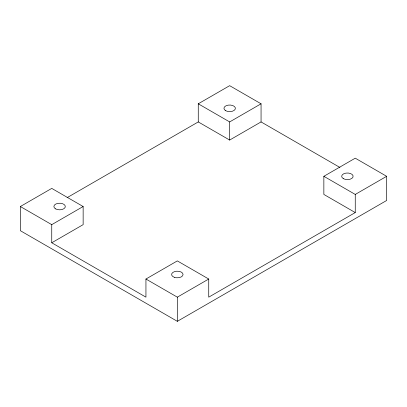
<?xml version="1.0" encoding="UTF-8"?>
<svg xmlns="http://www.w3.org/2000/svg" width="407" height="407" viewBox="0 0 407 407"><rect width="100%" height="100%" fill="white"/><g stroke="black" fill="none" stroke-linecap="round" stroke-linejoin="round"><path stroke-width="0.61" d="M20.35 206.522L51.745 188.395L83.145 206.522L83.145 224.649L51.745 242.776L51.745 224.649L20.35 206.522L20.35 230.693L177.335 321.327L386.65 200.478L386.65 176.307L355.255 158.181L323.855 176.307L323.855 194.434L355.255 212.566L355.255 194.434L386.65 176.307M67.114 197.649L198.265 121.927L198.265 103.8L229.665 85.674L261.06 103.8L261.06 121.927L339.921 167.455M51.745 224.649L83.145 206.522M198.265 103.8L229.665 121.927L261.06 103.8M198.265 121.927L229.665 140.054L261.06 121.927M51.745 242.776L145.94 297.156L145.94 279.029L177.335 260.902L208.735 279.029L208.735 297.156L355.255 212.566M145.94 279.029L177.335 297.156L208.735 279.029M323.855 176.307L355.255 194.434M229.665 121.927L229.665 140.054M177.335 297.156L177.335 321.327M343.35 178.653A5.734 3.312 0 0 0 352.945 177.167A5.734 3.312 0 0 0 345.919 173.112A5.734 3.312 0 0 0 343.35 178.653M174.466 277.365A5.734 3.312 0 0 0 183.069 274.496A5.734 3.312 0 0 0 174.466 271.632A5.734 3.312 0 0 0 174.466 277.365M55.54 208.862A5.734 3.312 0 0 0 65.135 207.377A5.734 3.312 0 0 0 58.115 203.322A5.734 3.312 0 0 0 55.54 208.862M225.61 110.673A5.734 3.312 0 0 0 235.205 109.188A5.734 3.312 0 0 0 228.179 105.133A5.734 3.312 0 0 0 225.61 110.673"/></g></svg>
